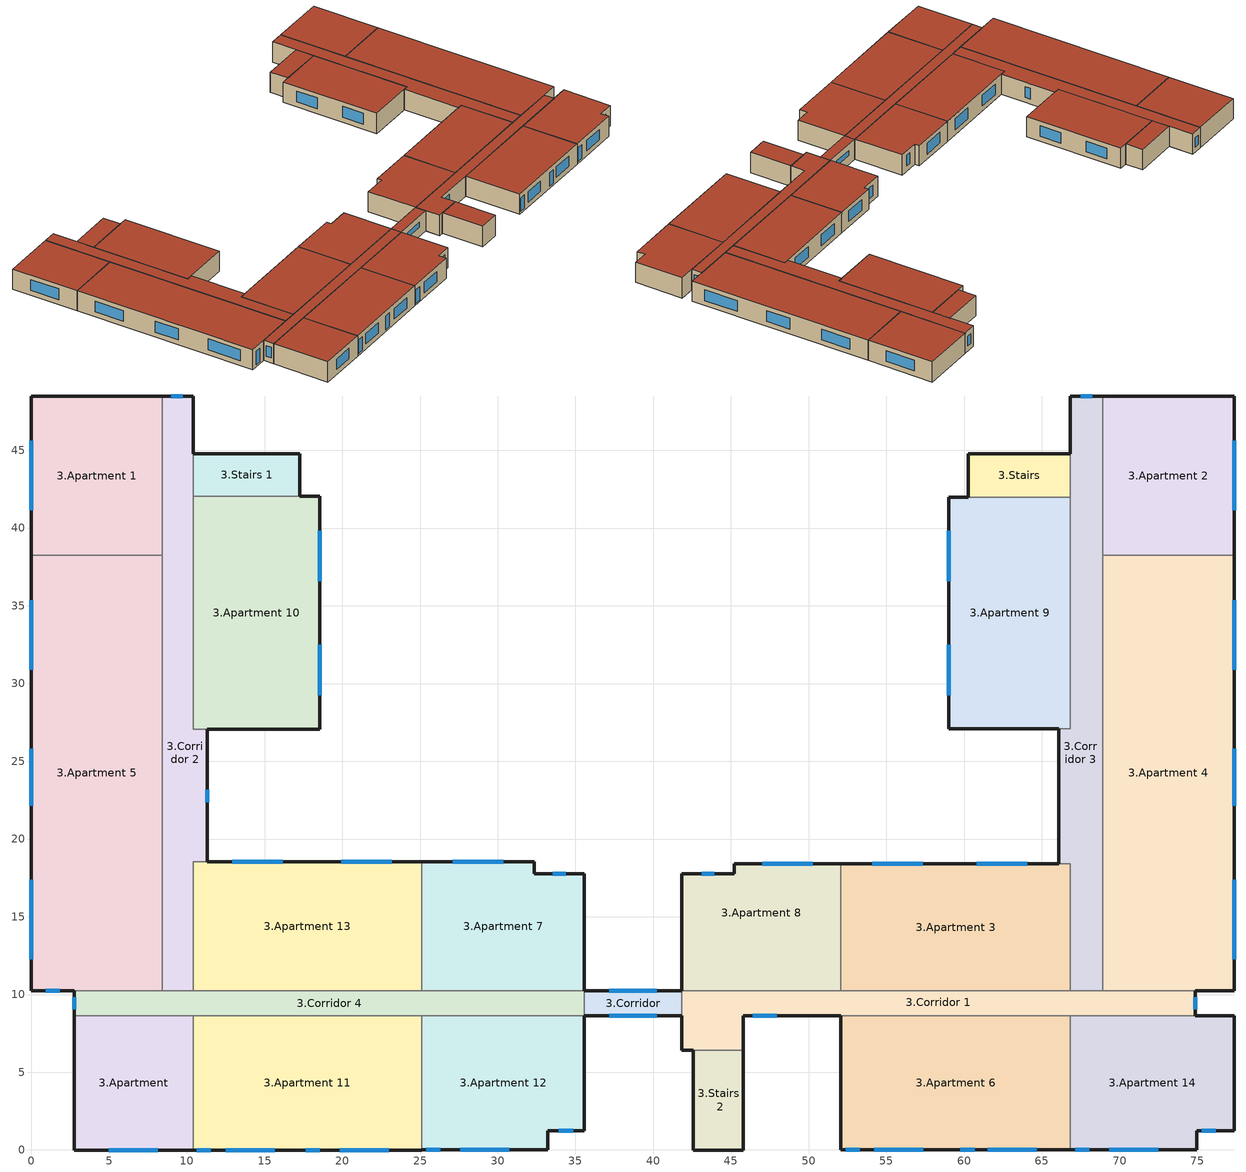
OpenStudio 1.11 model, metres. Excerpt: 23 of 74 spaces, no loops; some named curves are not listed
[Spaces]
3.Apartment
 floor to 2.Apartment 12: 10.41,8.63 10.41,0 2.76,0 2.76,8.63 z6.5
 wall outside: 2.76,8.63 2.76,0 10.41,0 z6.5:9.75
 wall to 3.Corridor 4: 10.41,8.63 2.76,8.63 z6.5:9.75
 wall to 3.Apartment 11: 10.41,0 10.41,8.63 z6.5:9.75
 window: 4.99,0 8.14,0 z7.32:8.97
 roof outside: 10.41,0 10.41,8.63 2.76,8.63 2.76,0 z9.75
3.Apartment 11
 floor to 2.Apartment 6: 25.12,8.63 25.12,0 10.41,0 10.41,8.63 z6.5
 wall outside: 10.41,0 25.12,0 z6.5:9.75
 wall to 3.Corridor 4: 25.12,8.63 10.41,8.63 z6.5:9.75
 wall to 3.Apartment 12: 25.12,0 25.12,8.63 z6.5:9.75
 window: 19.83,0 22.98,0 / 12.52,0 15.67,0 z7.32:8.97; 17.64,0 18.56,0 / 10.63,0 11.54,0 z6.81:8.97
 roof outside: 25.12,0 25.12,8.63 10.41,8.63 10.41,0 z9.75
3.Apartment 12
 floor to 2.Apartment 4: 35.56,8.63 35.56,1.25 33.23,1.25 33.23,0 25.12,0 25.12,8.63 z6.5
 wall outside: 25.12,0 33.23,0 33.23,1.25 35.56,1.25 35.56,8.63 z6.5:9.75
 wall to 3.Corridor 4: 35.56,8.63 25.12,8.63 z6.5:9.75
 window: 27.59,0 30.74,0 z7.32:8.97; 25.4,0 26.31,0 / 33.94,1.25 34.85,1.25 z6.81:8.97
 roof outside: 33.23,0 33.23,1.25 35.56,1.25 35.56,8.63 25.12,8.63 25.12,0 z9.75
3.Stairs 2
 floor to 2.Stairs 1: 45.81,6.42 45.81,0 42.58,0 42.58,6.42 z6.5
 wall outside: 42.58,6.42 42.58,0 45.81,0 45.81,6.42 z6.5:9.75
 wall to 3.Corridor 1: 45.81,6.42 42.58,6.42 z6.5:9.75
 roof outside: 45.81,0 45.81,6.42 42.58,6.42 42.58,0 z9.75
3.Apartment 6
 floor to 2.Apartment 13: 66.83,8.63 66.83,0 52.06,0 52.06,8.63 z6.5
 wall outside: 52.06,8.63 52.06,0 66.83,0 z6.5:9.75
 wall to 3.Corridor 1: 66.83,8.63 52.06,8.63 z6.5:9.75
 wall to 3.Apartment 14: 66.83,0 66.83,8.63 z6.5:9.75
 window: 59.75,0 60.66,0 / 52.37,0 53.28,0 z6.81:8.97; 54.21,0 57.36,0 / 61.53,0 64.68,0 z7.32:8.97
 roof outside: 66.83,0 66.83,8.63 52.06,8.63 52.06,0 z9.75
3.Apartment 14
 floor to 2.Apartment 8: 77.36,8.63 77.36,1.25 74.97,1.25 74.97,0 66.83,0 66.83,8.63 z6.5
 wall outside: 66.83,0 74.97,0 74.97,1.25 77.36,1.25 77.36,8.63 74.86,8.63 z6.5:9.75
 wall to 3.Corridor 1: 74.86,8.63 66.83,8.63 z6.5:9.75
 window: 67.13,0 68.05,0 / 75.27,1.25 76.19,1.25 z6.81:8.97; 69.33,0 72.47,0 z7.32:8.97
 roof outside: 74.97,0 74.97,1.25 77.36,1.25 77.36,8.63 66.83,8.63 66.83,0 z9.75
3.Corridor 1
 floor to 2.Corridor: 74.86,10.25 74.86,8.63 45.81,8.63 45.81,6.42 41.83,6.42 41.83,10.25 z6.5
 wall outside: 74.86,8.63 74.86,10.25 / 45.81,6.42 45.81,8.63 52.06,8.63 / 41.83,8.63 41.83,6.42 42.58,6.42 z6.5:9.75
 wall to 3.Corridor: 41.83,10.25 41.83,8.63 z6.5:9.75
 wall to 3.Apartment 8: 52.06,10.25 41.83,10.25 z6.5:9.75
 wall to 3.Apartment 3: 66.83,10.25 52.06,10.25 z6.5:9.75
 wall to 3.Corridor 3: 68.9,10.25 66.83,10.25 z6.5:9.75
 wall to 3.Apartment 4: 74.86,10.25 68.9,10.25 z6.5:9.75
 window: 74.86,9.06 74.86,9.82 / 46.41,8.63 47.94,8.63 z7.32:9.04
 roof outside: 45.81,6.42 45.81,8.63 74.86,8.63 74.86,10.25 41.83,10.25 41.83,6.42 z9.75
3.Corridor 4
 floor to 2.Corridor 1: 35.56,10.25 35.56,8.63 2.76,8.63 2.76,10.25 z6.5
 wall outside: 2.76,10.25 2.76,8.63 z6.5:9.75
 wall to 3.Apartment 13: 25.12,10.25 10.41,10.25 z6.5:9.75
 wall to 3.Apartment 7: 35.56,10.25 25.12,10.25 z6.5:9.75
 wall to 3.Corridor: 35.56,8.63 35.56,10.25 z6.5:9.75
 wall to 3.Apartment 5: 8.43,10.25 2.76,10.25 z6.5:9.75
 wall to 3.Corridor 2: 10.41,10.25 8.43,10.25 z6.5:9.75
 window: 2.76,9.82 2.76,9.06 z7.32:9.04
 roof outside: 35.56,8.63 35.56,10.25 2.76,10.25 2.76,8.63 z9.75
3.Corridor
 floor to 2.Corridor 4: 41.83,10.25 41.83,8.63 35.56,8.63 35.56,10.25 z6.5
 wall outside: 41.83,10.25 35.56,10.25 / 35.56,8.63 41.83,8.63 z6.5:9.75
 window: 40.22,10.25 37.17,10.25 / 37.17,8.63 40.22,8.63 z8.03:8.79
 roof outside: 41.83,8.63 41.83,10.25 35.56,10.25 35.56,8.63 z9.75
3.Apartment 5
 floor to 2.Apartment 7: 8.43,38.25 8.43,10.25 0,10.25 0,38.25 z6.5
 wall outside: 0,38.25 0,10.25 2.76,10.25 z6.5:9.75
 wall to 3.Apartment 1: 8.43,38.25 0,38.25 z6.5:9.75
 wall to 3.Corridor 2: 8.43,10.25 8.43,38.25 z6.5:9.75
 window: 0,17.38 0,12.25 / 0,35.34 0,30.87 / 0,25.79 0,22.13 z7.32:9.04; 0.92,10.25 1.84,10.25 z6.81:8.97
 roof outside: 8.43,10.25 8.43,38.25 0,38.25 0,10.25 z9.75
3.Corridor 2
 floor to 2.Corridor 3: 10.41,48.49 10.41,27.07 11.32,27.07 11.32,18.55 10.41,18.55 10.41,10.25 8.43,10.25 8.43,48.49 z6.5
 wall outside: 11.32,18.55 11.32,27.07 / 10.41,44.77 10.41,48.49 8.43,48.49 z6.5:9.75
 wall to 3.Stairs 1: 10.41,42.05 10.41,44.77 z6.5:9.75
 wall to 3.Apartment 10: 11.32,27.07 10.41,27.07 10.41,42.05 z6.5:9.75
 wall to 3.Apartment 13: 10.41,10.25 10.41,18.55 11.32,18.55 z6.5:9.75
 wall to 3.Apartment 1: 8.43,48.49 8.43,38.25 z6.5:9.75
 window: 9.75,48.49 8.99,48.49 z7.32:8.84; 11.32,22.35 11.32,23.16 z7.32:9.04
 roof outside: 10.41,10.25 10.41,18.55 11.32,18.55 11.32,27.07 10.41,27.07 10.41,48.49 8.43,48.49 8.43,10.25 z9.75
3.Apartment 13
 floor to 2.Apartment 11: 25.12,18.55 25.12,10.25 10.41,10.25 10.41,18.55 z6.5
 wall outside: 25.12,18.55 11.32,18.55 z6.5:9.75
 wall to 3.Apartment 7: 25.12,10.25 25.12,18.55 z6.5:9.75
 window: 23.18,18.55 19.93,18.55 / 16.17,18.55 12.92,18.55 z7.32:9.04
 roof outside: 25.12,10.25 25.12,18.55 10.41,18.55 10.41,10.25 z9.75
3.Apartment 7
 floor to 2.Apartment 10: 32.35,18.55 32.35,17.76 35.56,17.76 35.56,10.25 25.12,10.25 25.12,18.55 z6.5
 wall outside: 35.56,10.25 35.56,17.76 32.35,17.76 32.35,18.55 25.12,18.55 z6.5:9.75
 window: 30.36,18.55 27.11,18.55 / 34.36,17.76 33.55,17.76 z7.32:9.04
 roof outside: 35.56,10.25 35.56,17.76 32.35,17.76 32.35,18.55 25.12,18.55 25.12,10.25 z9.75
3.Apartment 8
 floor to 2.Corridor: 52.06,12.08 52.06,10.25 41.83,10.25 41.83,12.08 z6.5
 floor to 1.Amenities: 52.06,18.42 52.06,12.08 41.83,12.08 41.83,17.76 45.21,17.76 45.21,18.42 z6.5
 wall outside: 52.06,18.42 45.21,18.42 45.21,17.76 41.83,17.76 41.83,10.25 z6.5:9.75
 wall to 3.Apartment 3: 52.06,10.25 52.06,18.42 z6.5:9.75
 window: 43.93,17.76 43.11,17.76 / 50.26,18.42 47.01,18.42 z7.32:9.04
 roof outside: 52.06,10.25 52.06,18.42 45.21,18.42 45.21,17.76 41.83,17.76 41.83,10.25 z9.75
3.Apartment 3
 floor to 2.Apartment 1: 66.83,18.42 66.83,10.25 52.06,10.25 52.06,18.42 z6.5
 wall outside: 66.07,18.42 52.06,18.42 z6.5:9.75
 wall to 3.Corridor 3: 66.83,10.25 66.83,18.42 66.07,18.42 z6.5:9.75
 window: 64.04,18.42 60.79,18.42 / 57.34,18.42 54.09,18.42 z7.32:9.04
 roof outside: 66.83,10.25 66.83,18.42 52.06,18.42 52.06,10.25 z9.75
3.Corridor 3
 floor to 2.Corridor 2: 68.9,48.49 68.9,10.25 66.83,10.25 66.83,18.42 66.07,18.42 66.07,27.09 66.83,27.09 66.83,48.49 z6.5
 wall outside: 68.9,48.49 66.83,48.49 66.83,44.77 / 66.07,27.09 66.07,18.42 z6.5:9.75
 wall to 3.Apartment 2: 68.9,38.25 68.9,48.49 z6.5:9.75
 wall to 3.Apartment 4: 68.9,10.25 68.9,38.25 z6.5:9.75
 wall to 3.Apartment 9: 66.83,41.98 66.83,27.09 66.07,27.09 z6.5:9.75
 wall to 3.Stairs: 66.83,44.77 66.83,41.98 z6.5:9.75
 window: 68.24,48.49 67.48,48.49 z7.32:8.84
 roof outside: 68.9,10.25 68.9,48.49 66.83,48.49 66.83,27.09 66.07,27.09 66.07,18.42 66.83,18.42 66.83,10.25 z9.75
3.Apartment 4
 floor to 2.Apartment 9: 77.36,38.25 77.36,10.25 68.9,10.25 68.9,38.25 z6.5
 wall outside: 74.86,10.25 77.36,10.25 77.36,38.25 z6.5:9.75
 wall to 3.Apartment 2: 77.36,38.25 68.9,38.25 z6.5:9.75
 window: 77.36,22.13 77.36,25.79 / 77.36,30.87 77.36,35.34 / 77.36,12.25 77.36,17.38 z7.32:9.04
 roof outside: 68.9,10.25 77.36,10.25 77.36,38.25 68.9,38.25 z9.75
3.Apartment 10
 floor to 2.Apartment 3: 18.56,42.05 18.56,27.07 10.41,27.07 10.41,42.05 z6.5
 wall outside: 11.32,27.07 18.56,27.07 18.56,42.05 17.28,42.05 z6.5:9.75
 wall to 3.Stairs 1: 17.28,42.05 10.41,42.05 z6.5:9.75
 window: 18.56,36.57 18.56,39.82 / 18.56,29.25 18.56,32.5 z7.32:9.04
 roof outside: 18.56,27.07 18.56,42.05 10.41,42.05 10.41,27.07 z9.75
3.Apartment 9
 floor to 2.Apartment 5: 66.83,41.98 66.83,27.09 59.02,27.09 59.02,41.98 z6.5
 wall outside: 60.25,41.98 59.02,41.98 59.02,27.09 66.07,27.09 z6.5:9.75
 wall to 3.Stairs: 66.83,41.98 60.25,41.98 z6.5:9.75
 window: 59.02,32.5 59.02,29.25 / 59.02,39.82 59.02,36.57 z7.32:9.04
 roof outside: 66.83,27.09 66.83,41.98 59.02,41.98 59.02,27.09 z9.75
3.Apartment 1
 floor to 2.Apartment: 8.43,48.49 8.43,38.25 0,38.25 0,48.49 z6.5
 wall outside: 8.43,48.49 0,48.49 0,38.25 z6.5:9.75
 window: 0,45.6 0,41.13 z7.32:9.04
 roof outside: 8.43,38.25 8.43,48.49 0,48.49 0,38.25 z9.75
3.Apartment 2
 floor to 2.Apartment 2: 77.36,48.49 77.36,38.25 68.9,38.25 68.9,48.49 z6.5
 wall outside: 77.36,38.25 77.36,48.49 68.9,48.49 z6.5:9.75
 window: 77.36,41.13 77.36,45.6 z7.32:9.04
 roof outside: 77.36,38.25 77.36,48.49 68.9,48.49 68.9,38.25 z9.75
3.Stairs
 floor to 2.Stairs: 66.83,44.77 66.83,41.98 60.25,41.98 60.25,44.77 z6.5
 wall outside: 66.83,44.77 60.25,44.77 60.25,41.98 z6.5:9.75
 roof outside: 66.83,41.98 66.83,44.77 60.25,44.77 60.25,41.98 z9.75
3.Stairs 1
 floor to 2.Stairs 2: 17.28,44.77 17.28,42.05 10.41,42.05 10.41,44.77 z6.5
 wall outside: 17.28,42.05 17.28,44.77 10.41,44.77 z6.5:9.75
 roof outside: 17.28,42.05 17.28,44.77 10.41,44.77 10.41,42.05 z9.75
[Building]
Building 1: Space Type=Apartment; Default Construction Set=90.1-2007 CZ5; Default Schedule Set=90.1-2007 - MidriseApartment - Apartment Schedule Set
[ClimateZones]
Climate Zone Institution Name 1=ASHRAE; Climate Zone Document Name 1=ANSI/ASHRAE Standard 169; Climate Zone Document Year 1=2006; Climate Zone Institution Name 2=CEC; Climate Zone Document Name 2=California Climate Zone Descriptions; Climate Zone Document Year 2=1995
[Site]
Denver Intl Ap: Latitude {deg}=39.83; Longitude {deg}=-104.65; Time Zone {hr}=-7; Elevation {m}=1650
[SizingPeriod:DesignDay] Barometric Pressure {Pa}=83011; Sky Clearness=0; Rain Indicator=0; Snow Indicator=0; Day of Month=21; Daylight Saving Time Indicator=0; Dry-Bulb Temperature Range Modifier Type=DefaultMultipliers
Name | Maximum Dry-Bulb Temperature {C} | Daily Dry-Bulb Temperature Range {deltaC} | Humidity Indicating Conditions at Maximum Dry-Bulb | Wind Speed {m/s} | Wind Direction {deg} | Month | Day Type | Humidity Indicating Type | Solar Model Indicator | ASHRAE Taub | ASHRAE Taud
Denver Intl Ap Ann Clg .4% Condns WB=>MDB | 27.3 | 15.2 | 18.3 | 4.2 | 80 | 7 | SummerDesignDay | Wetbulb | ASHRAETau | 0.424 | 2.012
Denver Intl Ap Ann Htg 99.6% Condns DB | -17.4 | 0 | -17.4 | 3.3 | 160 | 12 | WinterDesignDay | Wetbulb | ASHRAEClearSky
Denver Intl Ap Ann Clg .4% Condns DP=>MDB | 19.9 | 15.2 | 16 | 4.2 | 80 | 7 | SummerDesignDay | Dewpoint | ASHRAETau | 0.424 | 2.012
Denver Intl Ap Ann Htg Wind 99.6% Condns WS=>MCDB | 1.8 | 0 | 1.8 | 14.1 | 160 | 12 | WinterDesignDay | Wetbulb | ASHRAEClearSky
[Construction]
ExtSlabCarpet 4in ClimateZone 1-8: MAT-CC05 4 HW CONCRETE, CP02 CARPET PAD
Exterior Door: F08 Metal surface, I01 25mm insulation board
Interior Ceiling: M11 100mm lightweight concrete, F05 Ceiling air space resistance, F16 Acoustic tile
Interior Door; Interior Partition: G05 25mm wood
Interior Wall: G01a 19mm gypsum board, F04 Wall air space resistance, G01a 19mm gypsum board
Interior Window: Clear 3mm
Wood Framed Wall with R-21: MAT-SHEATH 1, Wall Insulation [10], 1/2IN Gypsum 1
Roof R-20: Roof Membrane 1, Roof Insulation R-20, Metal Decking 1
Interior Floor 1: F16 Acoustic tile, F05 Ceiling air space resistance, M11 100mm lightweight concrete
Proposed Vinyl Window: Proposed Vinyl Window Material
90.1-2007 Nonres 5B Skylight without Curb: Theoretical Glass [146]
[Material] Thermal Absorptance=0.9
Name | Roughness | Thickness {m} | Conductivity {W/m-K} | Density {kg/m3} | Specific Heat {J/kg-K} | Solar Absorptance | Visible Absorptance
MAT-CC05 4 HW CONCRETE | Rough | 0.1016 | 1.311 | 2240 | 836.8 | 0.7 | 0.7
F08 Metal surface | Smooth | 0.0008 | 45.28 | 7824 | 500 | 0.7 | 0.7
I01 25mm insulation board | MediumRough | 0.0254 | 0.03 | 43 | 1210 | 0.7 | 0.7
M11 100mm lightweight concrete | MediumRough | 0.1016 | 0.53 | 1280 | 840 | 0.7 | 0.7
F16 Acoustic tile | MediumSmooth | 0.0191 | 0.06 | 368 | 590 | 0.7 | 0.7
G05 25mm wood | MediumSmooth | 0.0254 | 0.15 | 608 | 1630 | 0.7 | 0.7
G01a 19mm gypsum board | MediumSmooth | 0.019 | 0.16 | 800 | 1090 | 0.7 | 0.7
1/2IN Gypsum 1 | Smooth | 0.01271 | 0.16 | 784.9 | 830 | 0.92 | 0.92
Wall Insulation [10] | MediumRough | 0.0971136 | 0.045 | 265 | 836.8 | 0.7 | 0.7
Roof Insulation R-20 | MediumRough | 0.172588 | 0.049 | 265 | 836.8 | 0.7 | 0.7
Roof Membrane 1 | VeryRough | 0.0095 | 0.16 | 1121.29 | 1460 | 0.7 | 0.7
Metal Decking 1 | MediumSmooth | 0.001524 | 45.006 | 7680 | 418.4 | 0.7 | 0.3
[Material:NoMass] Thermal Absorptance=0.9; Solar Absorptance=0.7
Name | Roughness | Thermal Resistance {m2-K/W} | Visible Absorptance
CP02 CARPET PAD | Smooth | 0.1 | 0.8
MAT-SHEATH 1 | Rough | 0.36256 | 0.7
[Material:AirGap]
Name | Thermal Resistance {m2-K/W}
F05 Ceiling air space resistance | 0.18
F04 Wall air space resistance | 0.15
[WindowMaterial:Glazing] Optical Data Type=SpectralAverage; Thickness {m}=0.003; Infrared Transmittance at Normal Incidence=0
Name | Solar Transmittance at Normal Incidence | Front Side Solar Reflectance at Normal Incidence | Back Side Solar Reflectance at Normal Incidence | Visible Transmittance at Normal Incidence | Front Side Visible Reflectance at Normal Incidence | Back Side Visible Reflectance at Normal Incidence | Front Side Infrared Hemispherical Emissivity | Back Side Infrared Hemispherical Emissivity | Conductivity {W/m-K} | Dirt Correction Factor for Solar and Visible Transmittance | Solar Diffusing
Clear 3mm | 0.837 | 0.075 | 0 | 0.898 | 0.081 | 0 | 0.84 | 0.84 | 0.9 | 1 | Yes
Theoretical Glass [146] | 0.481761 | 0.468239 | 0.468239 | 0.621562 | 0.328438 | 0.328438 | 0.9 | 0.9 | 0.03026
[DefaultSurfaceConstructions]
Name | Floor Construction | Wall Construction | Roof Ceiling Construction
Default Surface Constructions 175 | ExtSlabCarpet 4in ClimateZone 1-8 | Wood Framed Wall with R-21 | Roof R-20
Default Surface Constructions 176 | Interior Floor 1 | Interior Wall | Interior Ceiling
Default Surface Constructions 177 | ExtSlabCarpet 4in ClimateZone 1-8 | ExtSlabCarpet 4in ClimateZone 1-8 | ExtSlabCarpet 4in ClimateZone 1-8
[DefaultSubSurfaceConstructions]
Name | Fixed Window Construction | Operable Window Construction | Door Construction | Skylight Construction | Tubular Daylight Dome Construction | Tubular Daylight Diffuser Construction
Default Sub Surface Constructions 117 | Proposed Vinyl Window | Proposed Vinyl Window | Exterior Door | 90.1-2007 Nonres 5B Skylight without Curb | Interior Window | Interior Window
Default Sub Surface Constructions 118 | Interior Window | Interior Window | Interior Door
[DefaultConstructionSet]
90.1-2007 CZ5: Default Exterior Surface Constructions=Default Surface Constructions 175; Default Interior Surface Constructions=Default Surface Constructions 176; Default Ground Contact Surface Constructions=Default Surface Constructions 177; Default Exterior SubSurface Constructions=Default Sub Surface Constructions 117; Default Interior SubSurface Constructions=Default Sub Surface Constructions 118; Interior Partition Construction=Interior Partition
[WindowMaterial:SimpleGlazingSystem]
Proposed Vinyl Window Material: U-Factor {W/m2-K}=1.85111; Solar Heat Gain Coefficient=0.308; Visible Transmittance=0.5
[SpaceType] Standards Building Type=MidriseApartment
Name | Default Schedule Set | Design Specification Outdoor Air Object | Standards Space Type
Apartment | 90.1-2007 - MidriseApartment - Apartment Schedule Set | Apartment OA | Apartment
Corridor; Stairs | 90.1-2007 - MidriseApartment - Corridor Schedule Set | 90.1-2007 - MidriseApartment - Corridor Ventilation | Corridor
[DefaultScheduleSet] Infiltration Schedule=MidriseApartment Infil
Name | Number of People Schedule | People Activity Level Schedule | Lighting Schedule | Electric Equipment Schedule
90.1-2007 - MidriseApartment - Apartment Schedule Set | MidriseApartment Apartment Occ | MidriseApartment Activity | MidriseApartment Apartment Light | MidriseApartment Apartment Equip
90.1-2007 - MidriseApartment - Corridor Schedule Set |  |  | MidriseApartment Corridor Light
[Lights:Definition] Design Level Calculation Method=Watts/Area
Name | Watts per Space Floor Area {W/m2} | Fraction Visible
90.1-2010 - MidriseApartment - Apartment Lights Definition | 3.22917 | 0
90.1-2010 - MidriseApartment - Corridor Lights Definition | 7.10418
90.1-2010 - MidriseApartment - Stairs Lights Definition | 7.4271 | 0
[Lights]
Name | Lights Definition | Space or SpaceType
90.1-2007 - MidriseApartment - Apartment Lights | 90.1-2010 - MidriseApartment - Apartment Lights Definition | Apartment
90.1-2007 - MidriseApartment - Corridor Lights | 90.1-2010 - MidriseApartment - Corridor Lights Definition | Corridor
90.1-2007 - MidriseApartment - Stairs Lights Load | 90.1-2010 - MidriseApartment - Stairs Lights Definition | Stairs
[People:Definition]
90.1-2007 - MidriseApartment - Apartment People Definition: Number of People Calculation Method=People/Area; People per Space Floor Area {person/m2}=0.0283091; Fraction Radiant=0.3
[People]
90.1-2007 - MidriseApartment - Apartment People: People Definition=90.1-2007 - MidriseApartment - Apartment People Definition; Space or SpaceType=Apartment
[SpaceInfiltration:DesignFlowRate]
Name | Space or SpaceType | Schedule | Design Flow Rate Calculation Method | Flow per Exterior Surface Area {m3/s-m2} | Air Changes per Hour {1/hr} | Constant Term Coefficient | Temperature Term Coefficient | Velocity Squared Term Coefficient
90.1-2007 - MidriseApartment - Apartment Infiltration | Apartment | Always On | Flow/ExteriorWallArea | 0.00164 | 0.5 | 0 | 0.005 | 0.0256
90.1-2007 - MidriseApartment - Corridor Infiltration | Corridor |  | Flow/ExteriorArea | 0.000226568
90.1-2007 - MidriseApartment - Corridor Infiltration 1 | Stairs |  | Flow/ExteriorArea | 0.000226568
[ElectricEquipment:Definition]
90.1-2007 - MidriseApartment - Apartment Electric Equipment Definition: Design Level Calculation Method=Watts/Area; Watts per Space Floor Area {W/m2}=7.96529; Fraction Latent=0; Fraction Radiant=0
[ElectricEquipment]
90.1-2007 - MidriseApartment - Apartment Electric Equipment: Electric Equipment Definition=90.1-2007 - MidriseApartment - Apartment Electric Equipment Definition; Space or SpaceType=Apartment
[ThermostatSetpoint:DualSetpoint]
Name | Heating Setpoint Temperature Schedule | Cooling Setpoint Temperature Schedule
3.Apartment Zone Thermostat; 3.Apartment 1 Zone Thermostat; 3.Apartment 2 Zone Thermostat; 3.Apartment 3 Zone Thermostat; 3.Apartment 4 Zone Thermostat; 3.Apartment 5 Zone Thermostat; 3.Apartment 6 Zone Thermostat; 3.Apartment 7 Zone Thermostat; 3.Apartment 8 Zone Thermostat; 3.Apartment 9 Zone Thermostat; 3.Apartment 10 Zone Thermostat; 3.Apartment 11 Zone Thermostat; 3.Apartment 12 Zone Thermostat; 3.Apartment 13 Zone Thermostat; 3.Apartment 14 Zone Thermostat; 3.Corridor 1 Zone Thermostat; 3.Corridor 2 Zone Thermostat; 3.Corridor 3 Zone Thermostat; 3.Corridor 4 Zone Thermostat | MidriseApartment Apartment HtgSetp | MidriseApartment Apartment ClgSetp
3.Corridor Zone Thermostat | Unit Heater Htg Sch | Unit Heater Clg Sch
[DesignSpecification:OutdoorAir] Outdoor Air Method=Sum
Name | Outdoor Air Flow per Floor Area {m3/s-m2} | Outdoor Air Flow per Person {m3/s-person} | Outdoor Air Flow Rate {m3/s} | Outdoor Air Flow Air Changes per Hour {1/hr}
90.1-2007 - MidriseApartment - Corridor Ventilation | 0.0003048
Apartment OA | 0 | 0 | 0.0513951 | 0
[Space] Building Story=3
Name | Thermal Zone | Space Type
3.Apartment | 3.Apartment Zone
3.Apartment 11 | 3.Apartment 11 Zone
3.Apartment 12 | 3.Apartment 12 Zone
3.Stairs 2 | 3.Stairs 2 Zone | Stairs
3.Apartment 6 | 3.Apartment 6 Zone
3.Apartment 14 | 3.Apartment 14 Zone
3.Corridor 1 | 3.Corridor 1 Zone | Corridor
3.Corridor 4 | 3.Corridor 4 Zone | Corridor
3.Corridor | 3.Corridor Zone | Corridor
3.Apartment 5 | 3.Apartment 5 Zone
3.Corridor 2 | 3.Corridor 2 Zone | Corridor
3.Apartment 13 | 3.Apartment 13 Zone
3.Apartment 7 | 3.Apartment 7 Zone
3.Apartment 8 | 3.Apartment 8 Zone
3.Apartment 3 | 3.Apartment 3 Zone
3.Corridor 3 | 3.Corridor 3 Zone | Corridor
3.Apartment 4 | 3.Apartment 4 Zone
3.Apartment 10 | 3.Apartment 10 Zone
3.Apartment 9 | 3.Apartment 9 Zone
3.Apartment 1 | 3.Apartment 1 Zone
3.Apartment 2 | 3.Apartment 2 Zone
3.Stairs | 3.Stairs Zone | Stairs
3.Stairs 1 | 3.Stairs 1 Zone | Stairs
[BuildingStory]
3
[ThermalZone] Use Ideal Air Loads=No
Name | Thermostat
3.Apartment Zone | 3.Apartment Zone Thermostat
3.Apartment 1 Zone | 3.Apartment 1 Zone Thermostat
3.Apartment 2 Zone | 3.Apartment 2 Zone Thermostat
3.Stairs Zone; 3.Stairs 1 Zone; 3.Stairs 2 Zone
3.Corridor Zone | 3.Corridor Zone Thermostat
3.Corridor 1 Zone | 3.Corridor 1 Zone Thermostat
3.Corridor 2 Zone | 3.Corridor 2 Zone Thermostat
3.Apartment 3 Zone | 3.Apartment 3 Zone Thermostat
3.Apartment 4 Zone | 3.Apartment 4 Zone Thermostat
3.Apartment 5 Zone | 3.Apartment 5 Zone Thermostat
3.Apartment 6 Zone | 3.Apartment 6 Zone Thermostat
3.Apartment 7 Zone | 3.Apartment 7 Zone Thermostat
3.Apartment 8 Zone | 3.Apartment 8 Zone Thermostat
3.Apartment 9 Zone | 3.Apartment 9 Zone Thermostat
3.Corridor 3 Zone | 3.Corridor 3 Zone Thermostat
3.Apartment 10 Zone | 3.Apartment 10 Zone Thermostat
3.Corridor 4 Zone | 3.Corridor 4 Zone Thermostat
3.Apartment 11 Zone | 3.Apartment 11 Zone Thermostat
3.Apartment 12 Zone | 3.Apartment 12 Zone Thermostat
3.Apartment 13 Zone | 3.Apartment 13 Zone Thermostat
3.Apartment 14 Zone | 3.Apartment 14 Zone Thermostat
[Zone equipment]
3.Apartment 2 Zone: 3.Apartment 2 Zone PTHP, 3.Apartment 2 Zone Exhaust Fan
2.Apartment Zone: 2.Apartment Zone PTHP, 2.Apartment Zone Exhaust Fan
1.Apartment 2 Zone: 1.Apartment 2 Zone PTHP, 1.Apartment 2 Zone Exhaust Fan
1.Apartment 3 Zone: 1.Apartment 3 Zone PTHP, 1.Apartment 3 Zone Exhaust Fan
2.Apartment 1 Zone: 2.Apartment 1 Zone PTHP, 2.Apartment 1 Zone Exhaust Fan
3.Apartment 3 Zone: 3.Apartment 3 Zone PTHP, 3.Apartment 3 Zone Exhaust Fan
1.Apartment 4 Zone: 1.Apartment 4 Zone PTHP, 1.Apartment 4 Zone Exhaust Fan
1.Apartment 5 Zone: 1.Apartment 5 Zone PTHP, 1.Apartment 5 Zone Exhaust Fan
3.Apartment 4 Zone: 3.Apartment 4 Zone PTHP, 3.Apartment 4 Zone Exhaust Fan
2.Apartment 2 Zone: 2.Apartment 2 Zone PTHP, 2.Apartment 2 Zone Exhaust Fan
2.Apartment 3 Zone: 2.Apartment 3 Zone PTHP, 2.Apartment 3 Zone Exhaust Fan
1.Apartment 6 Zone: 1.Apartment 6 Zone PTHP, 1.Apartment 6 Zone Exhaust Fan
3.Apartment 5 Zone: 3.Apartment 5 Zone PTHP, 3.Apartment 5 Zone Exhaust Fan
1.Apartment 7 Zone: 1.Apartment 7 Zone PTHP, 1.Apartment 7 Zone Exhaust Fan
1.Mechanical Zone: 1.Mechanical Zone Unit Heater
2.Apartment 4 Zone: 2.Apartment 4 Zone PTHP, 2.Apartment 4 Zone Exhaust Fan
2.Apartment 5 Zone: 2.Apartment 5 Zone PTHP, 2.Apartment 5 Zone Exhaust Fan
3.Apartment 6 Zone: 3.Apartment 6 Zone PTHP, 3.Apartment 6 Zone Exhaust Fan
2.Apartment 6 Zone: 2.Apartment 6 Zone PTHP, 2.Apartment 6 Zone Exhaust Fan
1.Apartment 9 Zone: 1.Apartment 9 Zone PTHP, 1.Apartment 9 Zone Exhaust Fan
3.Apartment 7 Zone: 3.Apartment 7 Zone PTHP, 3.Apartment 7 Zone Exhaust Fan
3.Apartment 8 Zone: 3.Apartment 8 Zone PTHP, 3.Apartment 8 Zone Exhaust Fan
1.Apartment 10 Zone: 1.Apartment 10 Zone PTHP, 1.Apartment 10 Zone Exhaust Fan
3.Apartment 9 Zone: 3.Apartment 9 Zone PTHP, 3.Apartment 9 Zone Exhaust Fan
2.Apartment 7 Zone: 2.Apartment 7 Zone PTHP, 2.Apartment 7 Zone Exhaust Fan
1.Apartment 11 Zone: 1.Apartment 11 Zone PTHP, 1.Apartment 11 Zone Exhaust Fan
1.Apartment 12 Zone: 1.Apartment 12 Zone PTHP, 1.Apartment 12 Zone Exhaust Fan
1.Mechanical 1 Zone: 1.Mechanical 1 Zone Unit Heater
3.Apartment 10 Zone: 3.Apartment 10 Zone PTHP, 3.Apartment 10 Zone Exhaust Fan
3.Apartment 11 Zone: 3.Apartment 11 Zone PTHP, 3.Apartment 11 Zone Exhaust Fan
2.Apartment 8 Zone: 2.Apartment 8 Zone PTHP, 2.Apartment 8 Zone Exhaust Fan
1.Apartment 13 Zone: 1.Apartment 13 Zone PTHP, 1.Apartment 13 Zone Exhaust Fan
1.Storage Zone: 1.Storage Zone Unit Heater, Zone Exhaust Fan
3.Apartment 12 Zone: 3.Apartment 12 Zone PTHP, 3.Apartment 12 Zone Exhaust Fan
3.Apartment 13 Zone: 3.Apartment 13 Zone PTHP, 3.Apartment 13 Zone Exhaust Fan
2.Apartment 9 Zone: 2.Apartment 9 Zone PTHP, 2.Apartment 9 Zone Exhaust Fan
2.Apartment 10 Zone: 2.Apartment 10 Zone PTHP, 2.Apartment 10 Zone Exhaust Fan
1.Exercise Zone: 1.Exercise Zone PTHP
3.Apartment 14 Zone: 3.Apartment 14 Zone PTHP, 3.Apartment 14 Zone Exhaust Fan
2.Apartment 11 Zone: 2.Apartment 11 Zone PTHP, 2.Apartment 11 Zone Exhaust Fan
2.Apartment 12 Zone: 2.Apartment 12 Zone PTHP, 2.Apartment 12 Zone Exhaust Fan
2.Apartment 13 Zone: 2.Apartment 13 Zone PTHP, 2.Apartment 13 Zone Exhaust Fan
1.Apartment 15 Zone: 1.Apartment 15 Zone PTHP, 1.Apartment 15 Zone Exhaust Fan
[Fan:ConstantVolume] Availability Schedule=Always On Discrete
Name | Pressure Rise {Pa} | Maximum Flow Rate {m3/s}
Fan Constant Volume 1; Fan Constant Volume 2; Fan Constant Volume 3; Fan Constant Volume 4; Fan Constant Volume 5; Fan Constant Volume 6; Fan Constant Volume 7; Fan Constant Volume 8; Fan Constant Volume 9; Fan Constant Volume 10; Fan Constant Volume 11; Fan Constant Volume 12; Fan Constant Volume 13; Fan Constant Volume 14; Fan Constant Volume 15; Fan Constant Volume 16; Fan Constant Volume 17; Fan Constant Volume 18; Fan Constant Volume 19; Fan Constant Volume 21; Fan Constant Volume 22; Fan Constant Volume 23; Fan Constant Volume 24; Fan Constant Volume 25; Fan Constant Volume 26; Fan Constant Volume 27; Fan Constant Volume 28; Fan Constant Volume 29; Fan Constant Volume 30; Fan Constant Volume 31; Fan Constant Volume 32; Fan Constant Volume 33; Fan Constant Volume 34; Fan Constant Volume 35; Fan Constant Volume 36; Fan Constant Volume 37; Fan Constant Volume 38; Fan Constant Volume 39; Fan Constant Volume 41; Fan Constant Volume 42; Fan Constant Volume 43; Fan Constant Volume 44; Fan Constant Volume 45 | 485.6 | AutoSize
Fan Constant Volume 40 | 485.6 | Autosize
Fan Constant Volume 46; Fan Constant Volume 47; Fan Constant Volume 48 | 373.6 | AutoSize
[Coil:Heating:Electric] Availability Schedule=Always On Discrete
Name | Efficiency | Nominal Capacity {W}
Coil Heating Electric 1; Coil Heating Electric 2; Coil Heating Electric 3; Coil Heating Electric 4; Coil Heating Electric 5; Coil Heating Electric 6; Coil Heating Electric 7; Coil Heating Electric 8; Coil Heating Electric 9; Coil Heating Electric 10; Coil Heating Electric 11; Coil Heating Electric 12; Coil Heating Electric 13; Coil Heating Electric 14; Coil Heating Electric 15; Coil Heating Electric 16; Coil Heating Electric 17; Coil Heating Electric 18; Coil Heating Electric 19; Coil Heating Electric 21; Coil Heating Electric 22; Coil Heating Electric 23; Coil Heating Electric 24; Coil Heating Electric 25; Coil Heating Electric 26; Coil Heating Electric 27; Coil Heating Electric 28; Coil Heating Electric 29; Coil Heating Electric 30; Coil Heating Electric 31; Coil Heating Electric 32; Coil Heating Electric 33; Coil Heating Electric 34; Coil Heating Electric 35; Coil Heating Electric 36; Coil Heating Electric 37; Coil Heating Electric 38; Coil Heating Electric 39; Coil Heating Electric 41; Coil Heating Electric 42; Coil Heating Electric 43; Coil Heating Electric 44; Coil Heating Electric 45; Coil Heating Electric 46; Coil Heating Electric 47; Coil Heating Electric 48
Coil Heating Electric 40 | 1 | Autosize
[Coil:Cooling:DX:SingleSpeed] Availability Schedule=Always On Discrete; Rated Total Cooling Capacity {W}=autosize; Rated Sensible Heat Ratio=autosize; Rated COP {W/W}=4.22; Rated Air Flow Rate {m3/s}=autosize; Rated Evaporator Fan Power Per Volume Flow Rate {W/(m3/s)}=773.3; Condenser Type=AirCooled; Evaporative Condenser Effectiveness=0; Evaporative Condenser Air Flow Rate {m3/s}=Autosize; Evaporative Condenser Pump Rated Power Consumption {W}=Autosize; Crankcase Heater Capacity {W}=0; Maximum Outdoor Dry-Bulb Temperature for Crankcase Heater Operation {C}=0; Basin Heater Capacity {W/K}=0; Basin Heater Setpoint Temperature {C}=10
Name | Total Cooling Capacity Function of Temperature Curve | Total Cooling Capacity Function of Flow Fraction Curve | Energy Input Ratio Function of Temperature Curve | Energy Input Ratio Function of Flow Fraction Curve | Part Load Fraction Correlation Curve
Coil Cooling DX Single Speed 1 | Curve Biquadratic 1 | Curve Quadratic 1 | Curve Biquadratic 2 | Curve Quadratic 2 | Curve Quadratic 3
Coil Cooling DX Single Speed 2 | Curve Biquadratic 3 | Curve Quadratic 6 | Curve Biquadratic 4 | Curve Quadratic 7 | Curve Quadratic 8
Coil Cooling DX Single Speed 3 | Curve Biquadratic 5 | Curve Quadratic 11 | Curve Biquadratic 6 | Curve Quadratic 12 | Curve Quadratic 13
Coil Cooling DX Single Speed 4 | Curve Biquadratic 7 | Curve Quadratic 16 | Curve Biquadratic 8 | Curve Quadratic 17 | Curve Quadratic 18
Coil Cooling DX Single Speed 5 | Curve Biquadratic 9 | Curve Quadratic 21 | Curve Biquadratic 10 | Curve Quadratic 22 | Curve Quadratic 23
Coil Cooling DX Single Speed 6 | Curve Biquadratic 11 | Curve Quadratic 26 | Curve Biquadratic 12 | Curve Quadratic 27 | Curve Quadratic 28
Coil Cooling DX Single Speed 7 | Curve Biquadratic 13 | Curve Quadratic 31 | Curve Biquadratic 14 | Curve Quadratic 32 | Curve Quadratic 33
Coil Cooling DX Single Speed 8 | Curve Biquadratic 15 | Curve Quadratic 36 | Curve Biquadratic 16 | Curve Quadratic 37 | Curve Quadratic 38
Coil Cooling DX Single Speed 9 | Curve Biquadratic 17 | Curve Quadratic 41 | Curve Biquadratic 18 | Curve Quadratic 42 | Curve Quadratic 43
Coil Cooling DX Single Speed 10 | Curve Biquadratic 19 | Curve Quadratic 46 | Curve Biquadratic 20 | Curve Quadratic 47 | Curve Quadratic 48
Coil Cooling DX Single Speed 11 | Curve Biquadratic 21 | Curve Quadratic 51 | Curve Biquadratic 22 | Curve Quadratic 52 | Curve Quadratic 53
Coil Cooling DX Single Speed 12 | Curve Biquadratic 23 | Curve Quadratic 56 | Curve Biquadratic 24 | Curve Quadratic 57 | Curve Quadratic 58
Coil Cooling DX Single Speed 13 | Curve Biquadratic 25 | Curve Quadratic 61 | Curve Biquadratic 26 | Curve Quadratic 62 | Curve Quadratic 63
Coil Cooling DX Single Speed 14 | Curve Biquadratic 27 | Curve Quadratic 66 | Curve Biquadratic 28 | Curve Quadratic 67 | Curve Quadratic 68
Coil Cooling DX Single Speed 15 | Curve Biquadratic 29 | Curve Quadratic 71 | Curve Biquadratic 30 | Curve Quadratic 72 | Curve Quadratic 73
Coil Cooling DX Single Speed 16 | Curve Biquadratic 31 | Curve Quadratic 76 | Curve Biquadratic 32 | Curve Quadratic 77 | Curve Quadratic 78
Coil Cooling DX Single Speed 17 | Curve Biquadratic 33 | Curve Quadratic 81 | Curve Biquadratic 34 | Curve Quadratic 82 | Curve Quadratic 83
Coil Cooling DX Single Speed 18 | Curve Biquadratic 35 | Curve Quadratic 86 | Curve Biquadratic 36 | Curve Quadratic 87 | Curve Quadratic 88
Coil Cooling DX Single Speed 19 | Curve Biquadratic 37 | Curve Quadratic 91 | Curve Biquadratic 38 | Curve Quadratic 92 | Curve Quadratic 93
Coil Cooling DX Single Speed 21 | Curve Biquadratic 41 | Curve Quadratic 101 | Curve Biquadratic 42 | Curve Quadratic 102 | Curve Quadratic 103
Coil Cooling DX Single Speed 22 | Curve Biquadratic 43 | Curve Quadratic 106 | Curve Biquadratic 44 | Curve Quadratic 107 | Curve Quadratic 108
Coil Cooling DX Single Speed 23 | Curve Biquadratic 45 | Curve Quadratic 111 | Curve Biquadratic 46 | Curve Quadratic 112 | Curve Quadratic 113
Coil Cooling DX Single Speed 24 | Curve Biquadratic 47 | Curve Quadratic 116 | Curve Biquadratic 48 | Curve Quadratic 117 | Curve Quadratic 118
Coil Cooling DX Single Speed 25 | Curve Biquadratic 49 | Curve Quadratic 121 | Curve Biquadratic 50 | Curve Quadratic 122 | Curve Quadratic 123
Coil Cooling DX Single Speed 26 | Curve Biquadratic 51 | Curve Quadratic 126 | Curve Biquadratic 52 | Curve Quadratic 127 | Curve Quadratic 128
Coil Cooling DX Single Speed 27 | Curve Biquadratic 53 | Curve Quadratic 131 | Curve Biquadratic 54 | Curve Quadratic 132 | Curve Quadratic 133
Coil Cooling DX Single Speed 28 | Curve Biquadratic 55 | Curve Quadratic 136 | Curve Biquadratic 56 | Curve Quadratic 137 | Curve Quadratic 138
Coil Cooling DX Single Speed 29 | Curve Biquadratic 57 | Curve Quadratic 141 | Curve Biquadratic 58 | Curve Quadratic 142 | Curve Quadratic 143
Coil Cooling DX Single Speed 30 | Curve Biquadratic 59 | Curve Quadratic 146 | Curve Biquadratic 60 | Curve Quadratic 147 | Curve Quadratic 148
Coil Cooling DX Single Speed 31 | Curve Biquadratic 61 | Curve Quadratic 151 | Curve Biquadratic 62 | Curve Quadratic 152 | Curve Quadratic 153
Coil Cooling DX Single Speed 32 | Curve Biquadratic 63 | Curve Quadratic 156 | Curve Biquadratic 64 | Curve Quadratic 157 | Curve Quadratic 158
Coil Cooling DX Single Speed 33 | Curve Biquadratic 65 | Curve Quadratic 161 | Curve Biquadratic 66 | Curve Quadratic 162 | Curve Quadratic 163
Coil Cooling DX Single Speed 34 | Curve Biquadratic 67 | Curve Quadratic 166 | Curve Biquadratic 68 | Curve Quadratic 167 | Curve Quadratic 168
Coil Cooling DX Single Speed 35 | Curve Biquadratic 69 | Curve Quadratic 171 | Curve Biquadratic 70 | Curve Quadratic 172 | Curve Quadratic 173
Coil Cooling DX Single Speed 36 | Curve Biquadratic 71 | Curve Quadratic 176 | Curve Biquadratic 72 | Curve Quadratic 177 | Curve Quadratic 178
Coil Cooling DX Single Speed 37 | Curve Biquadratic 73 | Curve Quadratic 181 | Curve Biquadratic 74 | Curve Quadratic 182 | Curve Quadratic 183
Coil Cooling DX Single Speed 38 | Curve Biquadratic 75 | Curve Quadratic 186 | Curve Biquadratic 76 | Curve Quadratic 187 | Curve Quadratic 188
Coil Cooling DX Single Speed 39 | Curve Biquadratic 77 | Curve Quadratic 191 | Curve Biquadratic 78 | Curve Quadratic 192 | Curve Quadratic 193
Coil Cooling DX Single Speed 40 | Curve Biquadratic 79 | Curve Quadratic 196 | Curve Biquadratic 80 | Curve Quadratic 197 | Curve Quadratic 198
Coil Cooling DX Single Speed 41 | Curve Biquadratic 81 | Curve Quadratic 201 | Curve Biquadratic 82 | Curve Quadratic 202 | Curve Quadratic 203
Coil Cooling DX Single Speed 42 | Curve Biquadratic 83 | Curve Quadratic 206 | Curve Biquadratic 84 | Curve Quadratic 207 | Curve Quadratic 208
Coil Cooling DX Single Speed 43 | Curve Biquadratic 85 | Curve Quadratic 211 | Curve Biquadratic 86 | Curve Quadratic 212 | Curve Quadratic 213
Coil Cooling DX Single Speed 44 | Curve Biquadratic 87 | Curve Quadratic 216 | Curve Biquadratic 88 | Curve Quadratic 217 | Curve Quadratic 218
Coil Cooling DX Single Speed 45 | Curve Biquadratic 89 | Curve Quadratic 221 | Curve Biquadratic 90 | Curve Quadratic 222 | Curve Quadratic 223
[Coil:Heating:DX:SingleSpeed] Availability Schedule=Always On Discrete; Rated Total Heating Capacity {W}=Autosize; Rated COP {W/W}=5.3; Rated Air Flow Rate {m3/s}=Autosize; Minimum Outdoor Dry-Bulb Temperature for Compressor Operation {C}=1.66667; Defrost Strategy=Resistive; Defrost Control=Timed; Defrost Time Period Fraction=0.166667; Resistive Defrost Heater Capacity {W}=2000
Name | Total Heating Capacity Function of Temperature Curve | Total Heating Capacity Function of Flow Fraction Curve | Energy Input Ratio Function of Temperature Curve | Energy Input Ratio Function of Flow Fraction Curve | Part Load Fraction Correlation Curve
Coil Heating DX Single Speed 1 | Curve Cubic 1 | Curve Cubic 2 | Curve Cubic 3 | Curve Quadratic 4 | Curve Quadratic 5
Coil Heating DX Single Speed 2 | Curve Cubic 4 | Curve Cubic 5 | Curve Cubic 6 | Curve Quadratic 9 | Curve Quadratic 10
Coil Heating DX Single Speed 3 | Curve Cubic 7 | Curve Cubic 8 | Curve Cubic 9 | Curve Quadratic 14 | Curve Quadratic 15
Coil Heating DX Single Speed 4 | Curve Cubic 10 | Curve Cubic 11 | Curve Cubic 12 | Curve Quadratic 19 | Curve Quadratic 20
Coil Heating DX Single Speed 5 | Curve Cubic 13 | Curve Cubic 14 | Curve Cubic 15 | Curve Quadratic 24 | Curve Quadratic 25
Coil Heating DX Single Speed 6 | Curve Cubic 16 | Curve Cubic 17 | Curve Cubic 18 | Curve Quadratic 29 | Curve Quadratic 30
Coil Heating DX Single Speed 7 | Curve Cubic 19 | Curve Cubic 20 | Curve Cubic 21 | Curve Quadratic 34 | Curve Quadratic 35
Coil Heating DX Single Speed 8 | Curve Cubic 22 | Curve Cubic 23 | Curve Cubic 24 | Curve Quadratic 39 | Curve Quadratic 40
Coil Heating DX Single Speed 9 | Curve Cubic 25 | Curve Cubic 26 | Curve Cubic 27 | Curve Quadratic 44 | Curve Quadratic 45
Coil Heating DX Single Speed 10 | Curve Cubic 28 | Curve Cubic 29 | Curve Cubic 30 | Curve Quadratic 49 | Curve Quadratic 50
Coil Heating DX Single Speed 11 | Curve Cubic 31 | Curve Cubic 32 | Curve Cubic 33 | Curve Quadratic 54 | Curve Quadratic 55
Coil Heating DX Single Speed 12 | Curve Cubic 34 | Curve Cubic 35 | Curve Cubic 36 | Curve Quadratic 59 | Curve Quadratic 60
Coil Heating DX Single Speed 13 | Curve Cubic 37 | Curve Cubic 38 | Curve Cubic 39 | Curve Quadratic 64 | Curve Quadratic 65
Coil Heating DX Single Speed 14 | Curve Cubic 40 | Curve Cubic 41 | Curve Cubic 42 | Curve Quadratic 69 | Curve Quadratic 70
Coil Heating DX Single Speed 15 | Curve Cubic 43 | Curve Cubic 44 | Curve Cubic 45 | Curve Quadratic 74 | Curve Quadratic 75
Coil Heating DX Single Speed 16 | Curve Cubic 46 | Curve Cubic 47 | Curve Cubic 48 | Curve Quadratic 79 | Curve Quadratic 80
Coil Heating DX Single Speed 17 | Curve Cubic 49 | Curve Cubic 50 | Curve Cubic 51 | Curve Quadratic 84 | Curve Quadratic 85
Coil Heating DX Single Speed 18 | Curve Cubic 52 | Curve Cubic 53 | Curve Cubic 54 | Curve Quadratic 89 | Curve Quadratic 90
Coil Heating DX Single Speed 19 | Curve Cubic 55 | Curve Cubic 56 | Curve Cubic 57 | Curve Quadratic 94 | Curve Quadratic 95
Coil Heating DX Single Speed 21 | Curve Cubic 61 | Curve Cubic 62 | Curve Cubic 63 | Curve Quadratic 104 | Curve Quadratic 105
Coil Heating DX Single Speed 22 | Curve Cubic 64 | Curve Cubic 65 | Curve Cubic 66 | Curve Quadratic 109 | Curve Quadratic 110
Coil Heating DX Single Speed 23 | Curve Cubic 67 | Curve Cubic 68 | Curve Cubic 69 | Curve Quadratic 114 | Curve Quadratic 115
Coil Heating DX Single Speed 24 | Curve Cubic 70 | Curve Cubic 71 | Curve Cubic 72 | Curve Quadratic 119 | Curve Quadratic 120
Coil Heating DX Single Speed 25 | Curve Cubic 73 | Curve Cubic 74 | Curve Cubic 75 | Curve Quadratic 124 | Curve Quadratic 125
Coil Heating DX Single Speed 26 | Curve Cubic 76 | Curve Cubic 77 | Curve Cubic 78 | Curve Quadratic 129 | Curve Quadratic 130
Coil Heating DX Single Speed 27 | Curve Cubic 79 | Curve Cubic 80 | Curve Cubic 81 | Curve Quadratic 134 | Curve Quadratic 135
Coil Heating DX Single Speed 28 | Curve Cubic 82 | Curve Cubic 83 | Curve Cubic 84 | Curve Quadratic 139 | Curve Quadratic 140
Coil Heating DX Single Speed 29 | Curve Cubic 85 | Curve Cubic 86 | Curve Cubic 87 | Curve Quadratic 144 | Curve Quadratic 145
Coil Heating DX Single Speed 30 | Curve Cubic 88 | Curve Cubic 89 | Curve Cubic 90 | Curve Quadratic 149 | Curve Quadratic 150
Coil Heating DX Single Speed 31 | Curve Cubic 91 | Curve Cubic 92 | Curve Cubic 93 | Curve Quadratic 154 | Curve Quadratic 155
Coil Heating DX Single Speed 32 | Curve Cubic 94 | Curve Cubic 95 | Curve Cubic 96 | Curve Quadratic 159 | Curve Quadratic 160
Coil Heating DX Single Speed 33 | Curve Cubic 97 | Curve Cubic 98 | Curve Cubic 99 | Curve Quadratic 164 | Curve Quadratic 165
Coil Heating DX Single Speed 34 | Curve Cubic 100 | Curve Cubic 101 | Curve Cubic 102 | Curve Quadratic 169 | Curve Quadratic 170
Coil Heating DX Single Speed 35 | Curve Cubic 103 | Curve Cubic 104 | Curve Cubic 105 | Curve Quadratic 174 | Curve Quadratic 175
Coil Heating DX Single Speed 36 | Curve Cubic 106 | Curve Cubic 107 | Curve Cubic 108 | Curve Quadratic 179 | Curve Quadratic 180
Coil Heating DX Single Speed 37 | Curve Cubic 109 | Curve Cubic 110 | Curve Cubic 111 | Curve Quadratic 184 | Curve Quadratic 185
Coil Heating DX Single Speed 38 | Curve Cubic 112 | Curve Cubic 113 | Curve Cubic 114 | Curve Quadratic 189 | Curve Quadratic 190
Coil Heating DX Single Speed 39 | Curve Cubic 115 | Curve Cubic 116 | Curve Cubic 117 | Curve Quadratic 194 | Curve Quadratic 195
Coil Heating DX Single Speed 40 | Curve Cubic 118 | Curve Cubic 119 | Curve Cubic 120 | Curve Quadratic 199 | Curve Quadratic 200
Coil Heating DX Single Speed 41 | Curve Cubic 121 | Curve Cubic 122 | Curve Cubic 123 | Curve Quadratic 204 | Curve Quadratic 205
Coil Heating DX Single Speed 42 | Curve Cubic 124 | Curve Cubic 125 | Curve Cubic 126 | Curve Quadratic 209 | Curve Quadratic 210
Coil Heating DX Single Speed 43 | Curve Cubic 127 | Curve Cubic 128 | Curve Cubic 129 | Curve Quadratic 214 | Curve Quadratic 215
Coil Heating DX Single Speed 44 | Curve Cubic 130 | Curve Cubic 131 | Curve Cubic 132 | Curve Quadratic 219 | Curve Quadratic 220
Coil Heating DX Single Speed 45 | Curve Cubic 133 | Curve Cubic 134 | Curve Cubic 135 | Curve Quadratic 224 | Curve Quadratic 225
[ZoneHVAC:PackagedTerminalHeatPump] Availability Schedule=Always On Discrete; Supply Air Flow Rate During Cooling Operation {m3/s}=Autosize; Supply Air Flow Rate During Heating Operation {m3/s}=Autosize; Supply Air Flow Rate When No Cooling or Heating is Needed {m3/s}=Autosize; Outdoor Air Flow Rate During Cooling Operation {m3/s}=Autosize; Outdoor Air Flow Rate During Heating Operation {m3/s}=Autosize; Outdoor Air Flow Rate When No Cooling or Heating is Needed {m3/s}=Autosize; Minimum Outdoor Dry-Bulb Temperature for Compressor Operation {C}=1.66667; Maximum Supply Air Temperature from Supplemental Heater {C}=Autosize; Maximum Outdoor Dry-Bulb Temperature for Supplemental Heater Operation {C}=1.66667
Name | Supply Air Fan | Heating Coil | Cooling Coil | Supplemental Heating Coil
1.Apartment Zone PTHP | Fan Constant Volume 1 | Coil Heating DX Single Speed 1 | Coil Cooling DX Single Speed 1 | Coil Heating Electric 1
3.Apartment Zone PTHP | Fan Constant Volume 2 | Coil Heating DX Single Speed 2 | Coil Cooling DX Single Speed 2 | Coil Heating Electric 2
1.Apartment 1 Zone PTHP | Fan Constant Volume 3 | Coil Heating DX Single Speed 3 | Coil Cooling DX Single Speed 3 | Coil Heating Electric 3
3.Apartment 1 Zone PTHP | Fan Constant Volume 4 | Coil Heating DX Single Speed 4 | Coil Cooling DX Single Speed 4 | Coil Heating Electric 4
3.Apartment 2 Zone PTHP | Fan Constant Volume 5 | Coil Heating DX Single Speed 5 | Coil Cooling DX Single Speed 5 | Coil Heating Electric 5
2.Apartment Zone PTHP | Fan Constant Volume 6 | Coil Heating DX Single Speed 6 | Coil Cooling DX Single Speed 6 | Coil Heating Electric 6
1.Apartment 2 Zone PTHP | Fan Constant Volume 7 | Coil Heating DX Single Speed 7 | Coil Cooling DX Single Speed 7 | Coil Heating Electric 7
1.Apartment 3 Zone PTHP | Fan Constant Volume 8 | Coil Heating DX Single Speed 8 | Coil Cooling DX Single Speed 8 | Coil Heating Electric 8
2.Apartment 1 Zone PTHP | Fan Constant Volume 9 | Coil Heating DX Single Speed 9 | Coil Cooling DX Single Speed 9 | Coil Heating Electric 9
3.Apartment 3 Zone PTHP | Fan Constant Volume 10 | Coil Heating DX Single Speed 10 | Coil Cooling DX Single Speed 10 | Coil Heating Electric 10
1.Apartment 4 Zone PTHP | Fan Constant Volume 11 | Coil Heating DX Single Speed 11 | Coil Cooling DX Single Speed 11 | Coil Heating Electric 11
1.Apartment 5 Zone PTHP | Fan Constant Volume 12 | Coil Heating DX Single Speed 12 | Coil Cooling DX Single Speed 12 | Coil Heating Electric 12
3.Apartment 4 Zone PTHP | Fan Constant Volume 13 | Coil Heating DX Single Speed 13 | Coil Cooling DX Single Speed 13 | Coil Heating Electric 13
2.Apartment 2 Zone PTHP | Fan Constant Volume 14 | Coil Heating DX Single Speed 14 | Coil Cooling DX Single Speed 14 | Coil Heating Electric 14
2.Apartment 3 Zone PTHP | Fan Constant Volume 15 | Coil Heating DX Single Speed 15 | Coil Cooling DX Single Speed 15 | Coil Heating Electric 15
1.Apartment 6 Zone PTHP | Fan Constant Volume 16 | Coil Heating DX Single Speed 16 | Coil Cooling DX Single Speed 16 | Coil Heating Electric 16
3.Apartment 5 Zone PTHP | Fan Constant Volume 17 | Coil Heating DX Single Speed 17 | Coil Cooling DX Single Speed 17 | Coil Heating Electric 17
1.Apartment 7 Zone PTHP | Fan Constant Volume 18 | Coil Heating DX Single Speed 18 | Coil Cooling DX Single Speed 18 | Coil Heating Electric 18
2.Apartment 4 Zone PTHP | Fan Constant Volume 19 | Coil Heating DX Single Speed 19 | Coil Cooling DX Single Speed 19 | Coil Heating Electric 19
2.Apartment 5 Zone PTHP | Fan Constant Volume 21 | Coil Heating DX Single Speed 21 | Coil Cooling DX Single Speed 21 | Coil Heating Electric 21
3.Apartment 6 Zone PTHP | Fan Constant Volume 22 | Coil Heating DX Single Speed 22 | Coil Cooling DX Single Speed 22 | Coil Heating Electric 22
2.Apartment 6 Zone PTHP | Fan Constant Volume 23 | Coil Heating DX Single Speed 23 | Coil Cooling DX Single Speed 23 | Coil Heating Electric 23
1.Apartment 9 Zone PTHP | Fan Constant Volume 24 | Coil Heating DX Single Speed 24 | Coil Cooling DX Single Speed 24 | Coil Heating Electric 24
3.Apartment 7 Zone PTHP | Fan Constant Volume 25 | Coil Heating DX Single Speed 25 | Coil Cooling DX Single Speed 25 | Coil Heating Electric 25
3.Apartment 8 Zone PTHP | Fan Constant Volume 26 | Coil Heating DX Single Speed 26 | Coil Cooling DX Single Speed 26 | Coil Heating Electric 26
1.Apartment 10 Zone PTHP | Fan Constant Volume 27 | Coil Heating DX Single Speed 27 | Coil Cooling DX Single Speed 27 | Coil Heating Electric 27
3.Apartment 9 Zone PTHP | Fan Constant Volume 28 | Coil Heating DX Single Speed 28 | Coil Cooling DX Single Speed 28 | Coil Heating Electric 28
2.Apartment 7 Zone PTHP | Fan Constant Volume 29 | Coil Heating DX Single Speed 29 | Coil Cooling DX Single Speed 29 | Coil Heating Electric 29
1.Apartment 11 Zone PTHP | Fan Constant Volume 30 | Coil Heating DX Single Speed 30 | Coil Cooling DX Single Speed 30 | Coil Heating Electric 30
1.Apartment 12 Zone PTHP | Fan Constant Volume 31 | Coil Heating DX Single Speed 31 | Coil Cooling DX Single Speed 31 | Coil Heating Electric 31
3.Apartment 10 Zone PTHP | Fan Constant Volume 32 | Coil Heating DX Single Speed 32 | Coil Cooling DX Single Speed 32 | Coil Heating Electric 32
3.Apartment 11 Zone PTHP | Fan Constant Volume 33 | Coil Heating DX Single Speed 33 | Coil Cooling DX Single Speed 33 | Coil Heating Electric 33
2.Apartment 8 Zone PTHP | Fan Constant Volume 34 | Coil Heating DX Single Speed 34 | Coil Cooling DX Single Speed 34 | Coil Heating Electric 34
1.Apartment 13 Zone PTHP | Fan Constant Volume 35 | Coil Heating DX Single Speed 35 | Coil Cooling DX Single Speed 35 | Coil Heating Electric 35
3.Apartment 12 Zone PTHP | Fan Constant Volume 36 | Coil Heating DX Single Speed 36 | Coil Cooling DX Single Speed 36 | Coil Heating Electric 36
3.Apartment 13 Zone PTHP | Fan Constant Volume 37 | Coil Heating DX Single Speed 37 | Coil Cooling DX Single Speed 37 | Coil Heating Electric 37
2.Apartment 9 Zone PTHP | Fan Constant Volume 38 | Coil Heating DX Single Speed 38 | Coil Cooling DX Single Speed 38 | Coil Heating Electric 38
2.Apartment 10 Zone PTHP | Fan Constant Volume 39 | Coil Heating DX Single Speed 39 | Coil Cooling DX Single Speed 39 | Coil Heating Electric 39
1.Exercise Zone PTHP | Fan Constant Volume 40 | Coil Heating DX Single Speed 40 | Coil Cooling DX Single Speed 40 | Coil Heating Electric 40
3.Apartment 14 Zone PTHP | Fan Constant Volume 41 | Coil Heating DX Single Speed 41 | Coil Cooling DX Single Speed 41 | Coil Heating Electric 41
2.Apartment 11 Zone PTHP | Fan Constant Volume 42 | Coil Heating DX Single Speed 42 | Coil Cooling DX Single Speed 42 | Coil Heating Electric 42
2.Apartment 12 Zone PTHP | Fan Constant Volume 43 | Coil Heating DX Single Speed 43 | Coil Cooling DX Single Speed 43 | Coil Heating Electric 43
2.Apartment 13 Zone PTHP | Fan Constant Volume 44 | Coil Heating DX Single Speed 44 | Coil Cooling DX Single Speed 44 | Coil Heating Electric 44
1.Apartment 15 Zone PTHP | Fan Constant Volume 45 | Coil Heating DX Single Speed 45 | Coil Cooling DX Single Speed 45 | Coil Heating Electric 45
[Fan:ZoneExhaust] Availability Schedule=Always On Discrete; Fan Efficiency=0.6; Pressure Rise {Pa}=124.5; Maximum Flow Rate {m3/s}=0.0513899; Flow Fraction Schedule=Always On; System Availability Manager Coupling Mode=Decoupled
1.Apartment Zone Exhaust Fan; 3.Apartment Zone Exhaust Fan
[Schedule:Ruleset]
Name | Default Day Schedule | Summer Design Day Schedule | Winter Design Day Schedule
MidriseApartment Apartment Light | MidriseApartment Apartment Light Default Schedule | MidriseApartment Apartment Light Summer Design Day | MidriseApartment Apartment Light Winter Design Day
MidriseApartment Apartment Occ | MidriseApartment Apartment Occ Default Schedule | MidriseApartment Apartment Occ Summer Design Day | MidriseApartment Apartment Occ Winter Design Day
MidriseApartment Activity | MidriseApartment Activity Default Schedule | MidriseApartment Activity Summer Design Day | MidriseApartment Activity Winter Design Day
MidriseApartment Infil | MidriseApartment Infil Default Schedule | MidriseApartment Infil Summer Design Day | MidriseApartment Infil Winter Design Day
MidriseApartment Apartment Equip | MidriseApartment Apartment Equip Default Schedule | MidriseApartment Apartment Equip Summer Design Day | MidriseApartment Apartment Equip Winter Design Day
MidriseApartment Apartment HtgSetp | MidriseApartment Apartment HtgSetp Default Schedule
MidriseApartment Apartment ClgSetp | MidriseApartment Apartment ClgSetp Default Schedule
MidriseApartment Corridor Light | MidriseApartment Corridor Light Default Schedule | MidriseApartment Corridor Light Summer Design Day | MidriseApartment Corridor Light Winter Design Day
Unit Heater Htg Sch | Schedule Day 5
Unit Heater Clg Sch | Schedule Day 6
Always On | Schedule Day 9
[Schedule:Day]
MidriseApartment Apartment Light Default Schedule: 5, 0, 0.0174, 6, 0, 0.1026, 7, 0, 0.1154, 8, 0, 0.1023, 15, 0, 0.0278, 16, 0, 0.0529, 17, 0, 0.1154, 18, 0, 0.166, 19, 0, 0.2167, 20, 0, 0.256, 21, 0, 0.2613, 22, 0, 0.1742, 23, 0, 0.0906, 24, 0, 0.0418
MidriseApartment Apartment Light Summer Design Day; MidriseApartment Apartment Light Winter Design Day: 4, 0, 0.067, 5, 0, 0.187, 6, 0, 0.394, 7, 0, 0.44, 8, 0, 0.393, 9, 0, 0.172, 15, 0, 0.119, 16, 0, 0.206, 17, 0, 0.439, 18, 0, 0.616, 19, 0, 0.829, 20, 0, 0.986, 21, 0, 1, 22, 0, 0.692, 23, 0, 0.384, 24, 0, 0.16
MidriseApartment Apartment Occ Default Schedule: 7, 0, 1, 8, 0, 0.85, 9, 0, 0.39, 16, 0, 0.25, 17, 0, 0.5, 21, 0, 0.87, 24, 0, 1
MidriseApartment Apartment Occ Summer Design Day; MidriseApartment Apartment Occ Winter Design Day: 7, 0, 1, 8, 0, 0.85, 9, 0, 0.39, 16, 0, 0.25, 17, 0, 0.3, 18, 0, 0.52, 21, 0, 0.87, 24, 0, 1
MidriseApartment Activity Default Schedule; MidriseApartment Activity Summer Design Day; MidriseApartment Activity Winter Design Day: 24, 0, 120
MidriseApartment Infil Default Schedule; MidriseApartment Infil Summer Design Day; MidriseApartment Infil Winter Design Day; MidriseApartment Corridor Light Default Schedule; MidriseApartment Corridor Light Summer Design Day; MidriseApartment Corridor Light Winter Design Day; Schedule Day 9: 24, 0, 1
MidriseApartment Apartment Equip Default Schedule: 7, 0, 0.2, 9, 0, 0.8, 16, 0, 0.4, 17, 0, 0.5, 20, 0, 0.9, 21, 0, 0.7, 23, 0, 0.5, 24, 0, 0.3
MidriseApartment Apartment Equip Summer Design Day; MidriseApartment Apartment Equip Winter Design Day: 1, 0, 0.45, 2, 0, 0.41, 3, 0, 0.39, 5, 0, 0.38, 6, 0, 0.43, 7, 0, 0.54, 8, 0, 0.65, 9, 0, 0.66, 10, 0, 0.67, 11, 0, 0.69, 12, 0, 0.7, 13, 0, 0.69, 14, 0, 0.66, 15, 0, 0.65, 16, 0, 0.68, 17, 0, 0.8, 19, 0, 1, 20, 0, 0.93, 21, 0, 0.89, 22, 0, 0.85, 23, 0, 0.71, 24, 0, 0.58
MidriseApartment Apartment HtgSetp Default Schedule: 24, 0, 21.1111
MidriseApartment Apartment ClgSetp Default Schedule: 24, 0, 23.8889
Schedule Day 5: 24, 0, 10
Schedule Day 6: 24, 0, 93.3333
Schedule Day 8: 4, 0, 0.0174, 5, 0, 0.0488, 6, 0, 0.1032, 7, 0, 0.1137, 8, 0, 0.103, 9, 0, 0.0523, 15, 0, 0.0383, 16, 0, 0.0558, 17, 0, 0.1129, 18, 0, 0.15, 19, 0, 0.2163, 20, 0, 0.2611, 21, 0, 0.2613, 22, 0, 0.1951, 23, 0, 0.1214, 24, 0, 0.0418
[Schedule:Rule]
Schedule Rule 1: Schedule Ruleset=MidriseApartment Apartment Light; Rule Order=0; Day Schedule=Schedule Day 8; Apply Sunday=Yes; Apply Saturday=Yes
